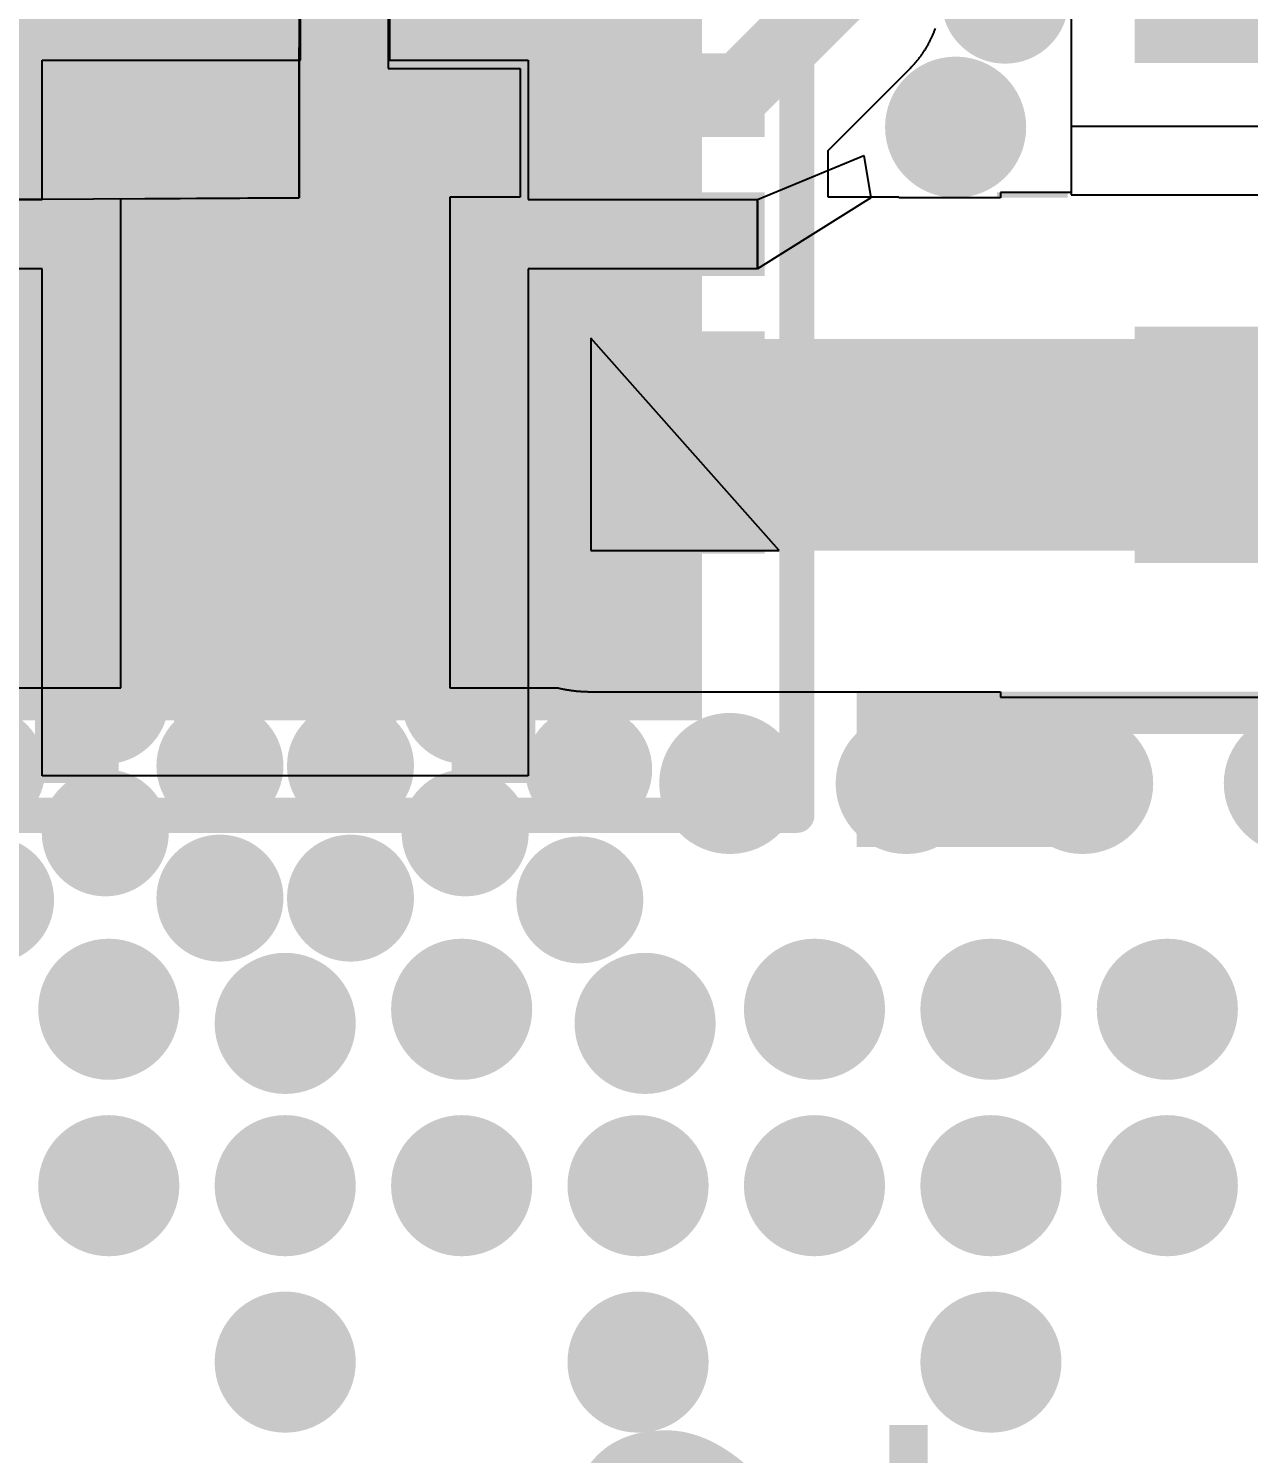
# Model space of a CAD drawing. Header units: millimetres. Extents: x -0.01 to 2.64, y -2.47 to 1.86.
# Drawn here: x 0.8136 to 0.9865, y 0.437 to 0.639 of the extents above; entities that cross this region are included whole.
import ezdxf

# ---------------------------------------------------------------- set-up
doc = ezdxf.new("R2010")
doc.units = ezdxf.units.MM
doc.header["$MEASUREMENT"] = 0
for name, color, linetype in [('BottomLayer', 5, 'Continuous'), ('BottomSolder', 6, 'Continuous'), ('MidLayer1', 16, 'Continuous'), ('MidLayer2', 76, 'Continuous'), ('TopLayer', 1, 'Continuous'), ('TopOverlay', 2, 'Continuous'), ('TopSolder', 216, 'Continuous'), ('ViaHoleLayer', 16, 'Continuous')]:
    doc.layers.add(name, color=color, linetype=linetype)
doc.styles.add('Arial', font='', dxfattribs={"height": 0.2})
doc.styles.get('Arial').set_extended_font_data('Arial')

# ---------------------------------------------------------------- blocks, each defined once
blk = doc.blocks.new('0402_20_26_22_10')
at = {"layer": 'TopLayer'}
for points in [[(-0.031, 0.013), (-0.011, 0.013), (-0.011, -0.013), (-0.031, -0.013)], [(0.011, 0.013), (0.031, 0.013), (0.031, -0.013), (0.011, -0.013)]]:
    blk.add_hatch(color=1, dxfattribs=at).paths.add_polyline_path(points)
at = {"layer": 'TopSolder'}
for points in [[(-0.032, 0.014), (-0.01, 0.014), (-0.01, -0.014), (-0.032, -0.014)], [(0.01, 0.014), (0.032, 0.014), (0.032, -0.014), (0.01, -0.014)]]:
    blk.add_hatch(color=216, dxfattribs=at).paths.add_polyline_path(points)
blk = doc.blocks.new('QFN16_3_3___R__G_18')
at = {"layer": 'BottomSolder'}
blk.add_hatch(color=6, dxfattribs=at).paths.add_polyline_path([(-0.05906, -0.05906), (0.05906, -0.05906), (0.05906, 0.05906), (-0.05906, 0.05906)])
at = {"layer": 'TopLayer'}
for points in [[(-0.02461, 0.06693), (-0.02461, 0.04331), (-0.03445, 0.04331), (-0.03445, 0.06693)], [(-0.00492, 0.06693), (-0.00492, 0.04331), (-0.01476, 0.04331), (-0.01476, 0.06693)], [(0.01476, 0.06693), (0.01476, 0.04331), (0.00492, 0.04331), (0.00492, 0.06693)], [(0.03445, 0.06693), (0.03445, 0.04331), (0.02461, 0.04331), (0.02461, 0.06693)], [(-0.06693, 0.03445), (-0.04331, 0.03445), (-0.04331, 0.02461), (-0.06693, 0.02461)], [(0.04331, 0.03445), (0.06693, 0.03445), (0.06693, 0.02461), (0.04331, 0.02461)], [(-0.03346, -0.03346), (-0.03346, 0.03346), (0.03346, 0.03346), (0.03346, -0.03346)], [(-0.06693, 0.01476), (-0.04331, 0.01476), (-0.04331, 0.00492), (-0.06693, 0.00492)], [(0.04331, 0.01476), (0.06693, 0.01476), (0.06693, 0.00492), (0.04331, 0.00492)], [(-0.06693, -0.00492), (-0.04331, -0.00492), (-0.04331, -0.01476), (-0.06693, -0.01476)], [(0.04331, -0.00492), (0.06693, -0.00492), (0.06693, -0.01476), (0.04331, -0.01476)], [(-0.06693, -0.02461), (-0.04331, -0.02461), (-0.04331, -0.03445), (-0.06693, -0.03445)], [(0.04331, -0.02461), (0.06693, -0.02461), (0.06693, -0.03445), (0.04331, -0.03445)], [(-0.03445, -0.06693), (-0.03445, -0.04331), (-0.02461, -0.04331), (-0.02461, -0.06693)], [(-0.01476, -0.06693), (-0.01476, -0.04331), (-0.00492, -0.04331), (-0.00492, -0.06693)], [(0.00492, -0.06693), (0.00492, -0.04331), (0.01476, -0.04331), (0.01476, -0.06693)], [(0.02461, -0.06693), (0.02461, -0.04331), (0.03445, -0.04331), (0.03445, -0.06693)]]:
    blk.add_hatch(color=1, dxfattribs=at).paths.add_polyline_path(points)
at = {"layer": 'TopSolder'}
for points in [[(-0.02361, 0.06793), (-0.02361, 0.04231), (-0.03545, 0.04231), (-0.03545, 0.06793)], [(-0.00392, 0.06793), (-0.00392, 0.04231), (-0.01576, 0.04231), (-0.01576, 0.06793)], [(0.01576, 0.06793), (0.01576, 0.04231), (0.00392, 0.04231), (0.00392, 0.06793)], [(0.03545, 0.06793), (0.03545, 0.04231), (0.02361, 0.04231), (0.02361, 0.06793)], [(-0.06793, 0.03545), (-0.04231, 0.03545), (-0.04231, 0.02361), (-0.06793, 0.02361)], [(-0.03446, -0.03446), (-0.03446, 0.03446), (0.03446, 0.03446), (0.03446, -0.03446)], [(0.04231, 0.03545), (0.06793, 0.03545), (0.06793, 0.02361), (0.04231, 0.02361)], [(-0.06793, 0.01576), (-0.04231, 0.01576), (-0.04231, 0.00392), (-0.06793, 0.00392)], [(0.04231, 0.01576), (0.06793, 0.01576), (0.06793, 0.00392), (0.04231, 0.00392)], [(-0.06793, -0.00392), (-0.04231, -0.00392), (-0.04231, -0.01576), (-0.06793, -0.01576)], [(0.04231, -0.00392), (0.06793, -0.00392), (0.06793, -0.01576), (0.04231, -0.01576)], [(-0.06793, -0.02361), (-0.04231, -0.02361), (-0.04231, -0.03545), (-0.06793, -0.03545)], [(0.04231, -0.02361), (0.06793, -0.02361), (0.06793, -0.03545), (0.04231, -0.03545)], [(-0.03545, -0.06793), (-0.03545, -0.04231), (-0.02361, -0.04231), (-0.02361, -0.06793)], [(-0.01576, -0.06793), (-0.01576, -0.04231), (-0.00392, -0.04231), (-0.00392, -0.06793)], [(0.00392, -0.06793), (0.00392, -0.04231), (0.01576, -0.04231), (0.01576, -0.06793)], [(0.02361, -0.06793), (0.02361, -0.04231), (0.03545, -0.04231), (0.03545, -0.06793)]]:
    blk.add_hatch(color=216, dxfattribs=at).paths.add_polyline_path(points)
at = {"layer": 'TopOverlay', "const_width": 0.005}
for points in [[(-0.0725, 0.0535), (-0.0535, 0.0725)], [(-0.0535, 0.0725), (-0.02997, 0.0725)], [(-0.02997, 0.0725), (0.0725, 0.0725)], [(0.0725, -0.0725), (0.0725, 0.0725)], [(-0.0725, 0.02097), (-0.0725, 0.0535)], [(-0.0725, -0.0725), (-0.0725, 0.02097)], [(-0.0725, -0.0725), (0.0725, -0.0725)]]:
    blk.add_lwpolyline(points, dxfattribs=at)
at = {"layer": 'TopOverlay', "const_width": 0.0025}
for points in [[(-0.05475, 0.0725, 1), (-0.05225, 0.0725, 1)], [(-0.05475, 0.0725, 1), (-0.05225, 0.0725, 1)], [(-0.03122, 0.0725, 1), (-0.02872, 0.0725, 1)], [(-0.03122, 0.0725, 1), (-0.02872, 0.0725, 1)], [(0.07125, 0.0725, 1), (0.07375, 0.0725, 1)], [(0.07125, 0.0725, 1), (0.07375, 0.0725, 1)], [(-0.07375, 0.0535, 1), (-0.07125, 0.0535, 1)], [(-0.07375, 0.0535, 1), (-0.07125, 0.0535, 1)], [(-0.07375, 0.02097, 1), (-0.07125, 0.02097, 1)], [(-0.07375, 0.02097, 1), (-0.07125, 0.02097, 1)], [(-0.07375, -0.0725, 1), (-0.07125, -0.0725, 1)], [(-0.07375, -0.0725, 1), (-0.07125, -0.0725, 1)], [(0.07125, -0.0725, 1), (0.07375, -0.0725, 1)], [(0.07125, -0.0725, 1), (0.07375, -0.0725, 1)]]:
    blk.add_lwpolyline(points, format="xyb", close=True, dxfattribs=at)
blk = doc.blocks.new('C_________S__A___C____20')
at = {"layer": 'TopLayer'}
for points in [[(-0.05118, 0.05512), (-0.01969, 0.05512), (-0.01969, -0.05512), (-0.05118, -0.05512)], [(0.01968, 0.05512), (0.05118, 0.05512), (0.05118, -0.05512), (0.01968, -0.05512)]]:
    blk.add_hatch(color=1, dxfattribs=at).paths.add_polyline_path(points)
at = {"layer": 'TopSolder'}
for points in [[(-0.05218, 0.05612), (-0.01869, 0.05612), (-0.01869, -0.05612), (-0.05218, -0.05612)], [(0.01868, 0.05612), (0.05218, 0.05612), (0.05218, -0.05612), (0.01868, -0.05612)]]:
    blk.add_hatch(color=216, dxfattribs=at).paths.add_polyline_path(points)

msp = doc.modelspace()

# ---------------------------------------------------------------- hatches: boundary and pattern name
at = {"layer": 'BottomLayer'}
h = msp.add_hatch(color=5, dxfattribs=at)
edge = h.paths.add_edge_path()
edge.add_arc((0.952, 0.643), 0.009, 0, 360)
h = msp.add_hatch(color=5, dxfattribs=at)
edge = h.paths.add_edge_path()
edge.add_arc((0.85, 0.6255), 0.009, 0, 360)
h = msp.add_hatch(color=5, dxfattribs=at)
edge = h.paths.add_edge_path()
edge.add_arc((0.945, 0.625), 0.01, 0, 360)
h = msp.add_hatch(color=5, dxfattribs=at)
edge = h.paths.add_edge_path()
edge.add_arc((0.8245, 0.61875), 0.009, 0, 360)
h = msp.add_hatch(color=5, dxfattribs=at)
edge = h.paths.add_edge_path()
edge.add_arc((0.8755, 0.61875), 0.009, 0, 360)
h = msp.add_hatch(color=5, dxfattribs=at)
edge = h.paths.add_edge_path()
edge.add_arc((0.84075, 0.60925), 0.009, 0, 360)
h = msp.add_hatch(color=5, dxfattribs=at)
edge = h.paths.add_edge_path()
edge.add_arc((0.85925, 0.60925), 0.009, 0, 360)
h = msp.add_hatch(color=5, dxfattribs=at)
edge = h.paths.add_edge_path()
edge.add_arc((0.8245, 0.6), 0.009, 0, 360)
h = msp.add_hatch(color=5, dxfattribs=at)
edge = h.paths.add_edge_path()
edge.add_arc((0.8755, 0.6), 0.009, 0, 360)
h = msp.add_hatch(color=5, dxfattribs=at)
edge = h.paths.add_edge_path()
edge.add_arc((0.84075, 0.59075), 0.009, 0, 360)
h = msp.add_hatch(color=5, dxfattribs=at)
edge = h.paths.add_edge_path()
edge.add_arc((0.85925, 0.59075), 0.009, 0, 360)
h = msp.add_hatch(color=5, dxfattribs=at)
edge = h.paths.add_edge_path()
edge.add_arc((0.8245, 0.58125), 0.009, 0, 360)
h = msp.add_hatch(color=5, dxfattribs=at)
edge = h.paths.add_edge_path()
edge.add_arc((0.8755, 0.58125), 0.009, 0, 360)
h = msp.add_hatch(color=5, dxfattribs=at)
edge = h.paths.add_edge_path()
edge.add_arc((0.84075, 0.572), 0.009, 0, 360)
h = msp.add_hatch(color=5, dxfattribs=at)
edge = h.paths.add_edge_path()
edge.add_arc((0.85925, 0.572), 0.009, 0, 360)
h = msp.add_hatch(color=5, dxfattribs=at)
edge = h.paths.add_edge_path()
edge.add_arc((0.8245, 0.5625), 0.009, 0, 360)
h = msp.add_hatch(color=5, dxfattribs=at)
edge = h.paths.add_edge_path()
edge.add_arc((0.8755, 0.5625), 0.009, 0, 360)
h = msp.add_hatch(color=5, dxfattribs=at)
edge = h.paths.add_edge_path()
edge.add_arc((0.84075, 0.55325), 0.009, 0, 360)
h = msp.add_hatch(color=5, dxfattribs=at)
edge = h.paths.add_edge_path()
edge.add_arc((0.85925, 0.55325), 0.009, 0, 360)
h = msp.add_hatch(color=5, dxfattribs=at)
edge = h.paths.add_edge_path()
edge.add_arc((0.8245, 0.54375), 0.009, 0, 360)
h = msp.add_hatch(color=5, dxfattribs=at)
edge = h.paths.add_edge_path()
edge.add_arc((0.8755, 0.54375), 0.009, 0, 360)
h = msp.add_hatch(color=5, dxfattribs=at)
edge = h.paths.add_edge_path()
edge.add_arc((0.84075, 0.5345), 0.009, 0, 360)
h = msp.add_hatch(color=5, dxfattribs=at)
edge = h.paths.add_edge_path()
edge.add_arc((0.85925, 0.5345), 0.009, 0, 360)
h = msp.add_hatch(color=5, dxfattribs=at)
edge = h.paths.add_edge_path()
edge.add_arc((0.807, 0.534), 0.009, 0, 360)
h = msp.add_hatch(color=5, dxfattribs=at)
edge = h.paths.add_edge_path()
edge.add_arc((0.893, 0.534), 0.009, 0, 360)
h = msp.add_hatch(color=5, dxfattribs=at)
edge = h.paths.add_edge_path()
edge.add_arc((0.913, 0.532), 0.01, 0, 360)
h = msp.add_hatch(color=5, dxfattribs=at)
edge = h.paths.add_edge_path()
edge.add_arc((0.938, 0.532), 0.01, 0, 360)
h = msp.add_hatch(color=5, dxfattribs=at)
edge = h.paths.add_edge_path()
edge.add_arc((0.963, 0.532), 0.01, 0, 360)
h = msp.add_hatch(color=5, dxfattribs=at)
edge = h.paths.add_edge_path()
edge.add_arc((0.993, 0.532), 0.01, 0, 360)
h = msp.add_hatch(color=5, dxfattribs=at)
edge = h.paths.add_edge_path()
edge.add_arc((0.8245, 0.525), 0.009, 0, 360)
h = msp.add_hatch(color=5, dxfattribs=at)
edge = h.paths.add_edge_path()
edge.add_arc((0.8755, 0.525), 0.009, 0, 360)
h = msp.add_hatch(color=5, dxfattribs=at)
edge = h.paths.add_edge_path()
edge.add_arc((0.80825, 0.5155), 0.009, 0, 360)
h = msp.add_hatch(color=5, dxfattribs=at)
edge = h.paths.add_edge_path()
edge.add_arc((0.84075, 0.51575), 0.009, 0, 360)
h = msp.add_hatch(color=5, dxfattribs=at)
edge = h.paths.add_edge_path()
edge.add_arc((0.85925, 0.51575), 0.009, 0, 360)
h = msp.add_hatch(color=5, dxfattribs=at)
edge = h.paths.add_edge_path()
edge.add_arc((0.89175, 0.5155), 0.009, 0, 360)
h = msp.add_hatch(color=5, dxfattribs=at)
edge = h.paths.add_edge_path()
edge.add_arc((0.825, 0.5), 0.01, 0, 360)
h = msp.add_hatch(color=5, dxfattribs=at)
edge = h.paths.add_edge_path()
edge.add_arc((0.875, 0.5), 0.01, 0, 360)
h = msp.add_hatch(color=5, dxfattribs=at)
edge = h.paths.add_edge_path()
edge.add_arc((0.925, 0.5), 0.01, 0, 360)
h = msp.add_hatch(color=5, dxfattribs=at)
edge = h.paths.add_edge_path()
edge.add_arc((0.95, 0.5), 0.01, 0, 360)
h = msp.add_hatch(color=5, dxfattribs=at)
edge = h.paths.add_edge_path()
edge.add_arc((0.975, 0.5), 0.01, 0, 360)
h = msp.add_hatch(color=5, dxfattribs=at)
edge = h.paths.add_edge_path()
edge.add_arc((0.85, 0.498), 0.01, 0, 360)
h = msp.add_hatch(color=5, dxfattribs=at)
edge = h.paths.add_edge_path()
edge.add_arc((0.901, 0.498), 0.01, 0, 360)
h = msp.add_hatch(color=5, dxfattribs=at)
edge = h.paths.add_edge_path()
edge.add_arc((0.825, 0.475), 0.01, 0, 360)
h = msp.add_hatch(color=5, dxfattribs=at)
edge = h.paths.add_edge_path()
edge.add_arc((0.85, 0.475), 0.01, 0, 360)
h = msp.add_hatch(color=5, dxfattribs=at)
edge = h.paths.add_edge_path()
edge.add_arc((0.875, 0.475), 0.01, 0, 360)
h = msp.add_hatch(color=5, dxfattribs=at)
edge = h.paths.add_edge_path()
edge.add_arc((0.9, 0.475), 0.01, 0, 360)
h = msp.add_hatch(color=5, dxfattribs=at)
edge = h.paths.add_edge_path()
edge.add_arc((0.925, 0.475), 0.01, 0, 360)
h = msp.add_hatch(color=5, dxfattribs=at)
edge = h.paths.add_edge_path()
edge.add_arc((0.95, 0.475), 0.01, 0, 360)
h = msp.add_hatch(color=5, dxfattribs=at)
edge = h.paths.add_edge_path()
edge.add_arc((0.975, 0.475), 0.01, 0, 360)
h = msp.add_hatch(color=5, dxfattribs=at)
edge = h.paths.add_edge_path()
edge.add_arc((0.85, 0.45), 0.01, 0, 360)
h = msp.add_hatch(color=5, dxfattribs=at)
edge = h.paths.add_edge_path()
edge.add_arc((0.9, 0.45), 0.01, 0, 360)
h = msp.add_hatch(color=5, dxfattribs=at)
edge = h.paths.add_edge_path()
edge.add_arc((0.95, 0.45), 0.01, 0, 360)
at = {"layer": 'MidLayer1'}
h = msp.add_hatch(color=16, dxfattribs=at)
edge = h.paths.add_edge_path()
edge.add_arc((0.952, 0.643), 0.009, 0, 360)
h = msp.add_hatch(color=16, dxfattribs=at)
edge = h.paths.add_edge_path()
edge.add_arc((0.85, 0.6255), 0.009, 0, 360)
h = msp.add_hatch(color=16, dxfattribs=at)
edge = h.paths.add_edge_path()
edge.add_arc((0.945, 0.625), 0.01, 0, 360)
h = msp.add_hatch(color=16, dxfattribs=at)
edge = h.paths.add_edge_path()
edge.add_arc((0.8245, 0.61875), 0.009, 0, 360)
h = msp.add_hatch(color=16, dxfattribs=at)
edge = h.paths.add_edge_path()
edge.add_arc((0.8755, 0.61875), 0.009, 0, 360)
h = msp.add_hatch(color=16, dxfattribs=at)
edge = h.paths.add_edge_path()
edge.add_arc((0.84075, 0.60925), 0.009, 0, 360)
h = msp.add_hatch(color=16, dxfattribs=at)
edge = h.paths.add_edge_path()
edge.add_arc((0.85925, 0.60925), 0.009, 0, 360)
h = msp.add_hatch(color=16, dxfattribs=at)
edge = h.paths.add_edge_path()
edge.add_arc((0.8245, 0.6), 0.009, 0, 360)
h = msp.add_hatch(color=16, dxfattribs=at)
edge = h.paths.add_edge_path()
edge.add_arc((0.8755, 0.6), 0.009, 0, 360)
h = msp.add_hatch(color=16, dxfattribs=at)
edge = h.paths.add_edge_path()
edge.add_arc((0.84075, 0.59075), 0.009, 0, 360)
h = msp.add_hatch(color=16, dxfattribs=at)
edge = h.paths.add_edge_path()
edge.add_arc((0.85925, 0.59075), 0.009, 0, 360)
h = msp.add_hatch(color=16, dxfattribs=at)
edge = h.paths.add_edge_path()
edge.add_arc((0.8245, 0.58125), 0.009, 0, 360)
h = msp.add_hatch(color=16, dxfattribs=at)
edge = h.paths.add_edge_path()
edge.add_arc((0.8755, 0.58125), 0.009, 0, 360)
h = msp.add_hatch(color=16, dxfattribs=at)
edge = h.paths.add_edge_path()
edge.add_arc((0.84075, 0.572), 0.009, 0, 360)
h = msp.add_hatch(color=16, dxfattribs=at)
edge = h.paths.add_edge_path()
edge.add_arc((0.85925, 0.572), 0.009, 0, 360)
h = msp.add_hatch(color=16, dxfattribs=at)
edge = h.paths.add_edge_path()
edge.add_arc((0.8245, 0.5625), 0.009, 0, 360)
h = msp.add_hatch(color=16, dxfattribs=at)
edge = h.paths.add_edge_path()
edge.add_arc((0.8755, 0.5625), 0.009, 0, 360)
h = msp.add_hatch(color=16, dxfattribs=at)
edge = h.paths.add_edge_path()
edge.add_arc((0.84075, 0.55325), 0.009, 0, 360)
h = msp.add_hatch(color=16, dxfattribs=at)
edge = h.paths.add_edge_path()
edge.add_arc((0.85925, 0.55325), 0.009, 0, 360)
h = msp.add_hatch(color=16, dxfattribs=at)
edge = h.paths.add_edge_path()
edge.add_arc((0.8245, 0.54375), 0.009, 0, 360)
h = msp.add_hatch(color=16, dxfattribs=at)
edge = h.paths.add_edge_path()
edge.add_arc((0.8755, 0.54375), 0.009, 0, 360)
h = msp.add_hatch(color=16, dxfattribs=at)
edge = h.paths.add_edge_path()
edge.add_arc((0.84075, 0.5345), 0.009, 0, 360)
h = msp.add_hatch(color=16, dxfattribs=at)
edge = h.paths.add_edge_path()
edge.add_arc((0.85925, 0.5345), 0.009, 0, 360)
h = msp.add_hatch(color=16, dxfattribs=at)
edge = h.paths.add_edge_path()
edge.add_arc((0.807, 0.534), 0.009, 0, 360)
h = msp.add_hatch(color=16, dxfattribs=at)
edge = h.paths.add_edge_path()
edge.add_arc((0.893, 0.534), 0.009, 0, 360)
h = msp.add_hatch(color=16, dxfattribs=at)
edge = h.paths.add_edge_path()
edge.add_arc((0.913, 0.532), 0.01, 0, 360)
h = msp.add_hatch(color=16, dxfattribs=at)
edge = h.paths.add_edge_path()
edge.add_arc((0.938, 0.532), 0.01, 0, 360)
h = msp.add_hatch(color=16, dxfattribs=at)
edge = h.paths.add_edge_path()
edge.add_arc((0.963, 0.532), 0.01, 0, 360)
h = msp.add_hatch(color=16, dxfattribs=at)
edge = h.paths.add_edge_path()
edge.add_arc((0.993, 0.532), 0.01, 0, 360)
h = msp.add_hatch(color=16, dxfattribs=at)
edge = h.paths.add_edge_path()
edge.add_arc((0.8245, 0.525), 0.009, 0, 360)
h = msp.add_hatch(color=16, dxfattribs=at)
edge = h.paths.add_edge_path()
edge.add_arc((0.8755, 0.525), 0.009, 0, 360)
h = msp.add_hatch(color=16, dxfattribs=at)
edge = h.paths.add_edge_path()
edge.add_arc((0.80825, 0.5155), 0.009, 0, 360)
h = msp.add_hatch(color=16, dxfattribs=at)
edge = h.paths.add_edge_path()
edge.add_arc((0.84075, 0.51575), 0.009, 0, 360)
h = msp.add_hatch(color=16, dxfattribs=at)
edge = h.paths.add_edge_path()
edge.add_arc((0.85925, 0.51575), 0.009, 0, 360)
h = msp.add_hatch(color=16, dxfattribs=at)
edge = h.paths.add_edge_path()
edge.add_arc((0.89175, 0.5155), 0.009, 0, 360)
h = msp.add_hatch(color=16, dxfattribs=at)
edge = h.paths.add_edge_path()
edge.add_arc((0.825, 0.5), 0.01, 0, 360)
h = msp.add_hatch(color=16, dxfattribs=at)
edge = h.paths.add_edge_path()
edge.add_arc((0.875, 0.5), 0.01, 0, 360)
h = msp.add_hatch(color=16, dxfattribs=at)
edge = h.paths.add_edge_path()
edge.add_arc((0.925, 0.5), 0.01, 0, 360)
h = msp.add_hatch(color=16, dxfattribs=at)
edge = h.paths.add_edge_path()
edge.add_arc((0.95, 0.5), 0.01, 0, 360)
h = msp.add_hatch(color=16, dxfattribs=at)
edge = h.paths.add_edge_path()
edge.add_arc((0.975, 0.5), 0.01, 0, 360)
h = msp.add_hatch(color=16, dxfattribs=at)
edge = h.paths.add_edge_path()
edge.add_arc((0.85, 0.498), 0.01, 0, 360)
h = msp.add_hatch(color=16, dxfattribs=at)
edge = h.paths.add_edge_path()
edge.add_arc((0.901, 0.498), 0.01, 0, 360)
h = msp.add_hatch(color=16, dxfattribs=at)
edge = h.paths.add_edge_path()
edge.add_arc((0.825, 0.475), 0.01, 0, 360)
h = msp.add_hatch(color=16, dxfattribs=at)
edge = h.paths.add_edge_path()
edge.add_arc((0.85, 0.475), 0.01, 0, 360)
h = msp.add_hatch(color=16, dxfattribs=at)
edge = h.paths.add_edge_path()
edge.add_arc((0.875, 0.475), 0.01, 0, 360)
h = msp.add_hatch(color=16, dxfattribs=at)
edge = h.paths.add_edge_path()
edge.add_arc((0.9, 0.475), 0.01, 0, 360)
h = msp.add_hatch(color=16, dxfattribs=at)
edge = h.paths.add_edge_path()
edge.add_arc((0.925, 0.475), 0.01, 0, 360)
h = msp.add_hatch(color=16, dxfattribs=at)
edge = h.paths.add_edge_path()
edge.add_arc((0.95, 0.475), 0.01, 0, 360)
h = msp.add_hatch(color=16, dxfattribs=at)
edge = h.paths.add_edge_path()
edge.add_arc((0.975, 0.475), 0.01, 0, 360)
h = msp.add_hatch(color=16, dxfattribs=at)
edge = h.paths.add_edge_path()
edge.add_arc((0.85, 0.45), 0.01, 0, 360)
h = msp.add_hatch(color=16, dxfattribs=at)
edge = h.paths.add_edge_path()
edge.add_arc((0.9, 0.45), 0.01, 0, 360)
h = msp.add_hatch(color=16, dxfattribs=at)
edge = h.paths.add_edge_path()
edge.add_arc((0.95, 0.45), 0.01, 0, 360)
at = {"layer": 'MidLayer2'}
h = msp.add_hatch(color=76, dxfattribs=at)
edge = h.paths.add_edge_path()
edge.add_arc((0.952, 0.643), 0.009, 0, 360)
h = msp.add_hatch(color=76, dxfattribs=at)
edge = h.paths.add_edge_path()
edge.add_arc((0.85, 0.6255), 0.009, 0, 360)
h = msp.add_hatch(color=76, dxfattribs=at)
edge = h.paths.add_edge_path()
edge.add_arc((0.945, 0.625), 0.01, 0, 360)
h = msp.add_hatch(color=76, dxfattribs=at)
edge = h.paths.add_edge_path()
edge.add_arc((0.8245, 0.61875), 0.009, 0, 360)
h = msp.add_hatch(color=76, dxfattribs=at)
edge = h.paths.add_edge_path()
edge.add_arc((0.8755, 0.61875), 0.009, 0, 360)
h = msp.add_hatch(color=76, dxfattribs=at)
edge = h.paths.add_edge_path()
edge.add_arc((0.84075, 0.60925), 0.009, 0, 360)
h = msp.add_hatch(color=76, dxfattribs=at)
edge = h.paths.add_edge_path()
edge.add_arc((0.85925, 0.60925), 0.009, 0, 360)
h = msp.add_hatch(color=76, dxfattribs=at)
edge = h.paths.add_edge_path()
edge.add_arc((0.8245, 0.6), 0.009, 0, 360)
h = msp.add_hatch(color=76, dxfattribs=at)
edge = h.paths.add_edge_path()
edge.add_arc((0.8755, 0.6), 0.009, 0, 360)
h = msp.add_hatch(color=76, dxfattribs=at)
edge = h.paths.add_edge_path()
edge.add_arc((0.84075, 0.59075), 0.009, 0, 360)
h = msp.add_hatch(color=76, dxfattribs=at)
edge = h.paths.add_edge_path()
edge.add_arc((0.85925, 0.59075), 0.009, 0, 360)
h = msp.add_hatch(color=76, dxfattribs=at)
edge = h.paths.add_edge_path()
edge.add_arc((0.8245, 0.58125), 0.009, 0, 360)
h = msp.add_hatch(color=76, dxfattribs=at)
edge = h.paths.add_edge_path()
edge.add_arc((0.8755, 0.58125), 0.009, 0, 360)
h = msp.add_hatch(color=76, dxfattribs=at)
edge = h.paths.add_edge_path()
edge.add_arc((0.84075, 0.572), 0.009, 0, 360)
h = msp.add_hatch(color=76, dxfattribs=at)
edge = h.paths.add_edge_path()
edge.add_arc((0.85925, 0.572), 0.009, 0, 360)
h = msp.add_hatch(color=76, dxfattribs=at)
edge = h.paths.add_edge_path()
edge.add_arc((0.8245, 0.5625), 0.009, 0, 360)
h = msp.add_hatch(color=76, dxfattribs=at)
edge = h.paths.add_edge_path()
edge.add_arc((0.8755, 0.5625), 0.009, 0, 360)
h = msp.add_hatch(color=76, dxfattribs=at)
edge = h.paths.add_edge_path()
edge.add_arc((0.84075, 0.55325), 0.009, 0, 360)
h = msp.add_hatch(color=76, dxfattribs=at)
edge = h.paths.add_edge_path()
edge.add_arc((0.85925, 0.55325), 0.009, 0, 360)
h = msp.add_hatch(color=76, dxfattribs=at)
edge = h.paths.add_edge_path()
edge.add_arc((0.8245, 0.54375), 0.009, 0, 360)
h = msp.add_hatch(color=76, dxfattribs=at)
edge = h.paths.add_edge_path()
edge.add_arc((0.8755, 0.54375), 0.009, 0, 360)
h = msp.add_hatch(color=76, dxfattribs=at)
edge = h.paths.add_edge_path()
edge.add_arc((0.84075, 0.5345), 0.009, 0, 360)
h = msp.add_hatch(color=76, dxfattribs=at)
edge = h.paths.add_edge_path()
edge.add_arc((0.85925, 0.5345), 0.009, 0, 360)
h = msp.add_hatch(color=76, dxfattribs=at)
edge = h.paths.add_edge_path()
edge.add_arc((0.807, 0.534), 0.009, 0, 360)
h = msp.add_hatch(color=76, dxfattribs=at)
edge = h.paths.add_edge_path()
edge.add_arc((0.893, 0.534), 0.009, 0, 360)
h = msp.add_hatch(color=76, dxfattribs=at)
edge = h.paths.add_edge_path()
edge.add_arc((0.913, 0.532), 0.01, 0, 360)
h = msp.add_hatch(color=76, dxfattribs=at)
edge = h.paths.add_edge_path()
edge.add_arc((0.938, 0.532), 0.01, 0, 360)
h = msp.add_hatch(color=76, dxfattribs=at)
edge = h.paths.add_edge_path()
edge.add_arc((0.963, 0.532), 0.01, 0, 360)
h = msp.add_hatch(color=76, dxfattribs=at)
edge = h.paths.add_edge_path()
edge.add_arc((0.993, 0.532), 0.01, 0, 360)
h = msp.add_hatch(color=76, dxfattribs=at)
edge = h.paths.add_edge_path()
edge.add_arc((0.8245, 0.525), 0.009, 0, 360)
h = msp.add_hatch(color=76, dxfattribs=at)
edge = h.paths.add_edge_path()
edge.add_arc((0.8755, 0.525), 0.009, 0, 360)
h = msp.add_hatch(color=76, dxfattribs=at)
edge = h.paths.add_edge_path()
edge.add_arc((0.80825, 0.5155), 0.009, 0, 360)
h = msp.add_hatch(color=76, dxfattribs=at)
edge = h.paths.add_edge_path()
edge.add_arc((0.84075, 0.51575), 0.009, 0, 360)
h = msp.add_hatch(color=76, dxfattribs=at)
edge = h.paths.add_edge_path()
edge.add_arc((0.85925, 0.51575), 0.009, 0, 360)
h = msp.add_hatch(color=76, dxfattribs=at)
edge = h.paths.add_edge_path()
edge.add_arc((0.89175, 0.5155), 0.009, 0, 360)
h = msp.add_hatch(color=76, dxfattribs=at)
edge = h.paths.add_edge_path()
edge.add_arc((0.825, 0.5), 0.01, 0, 360)
h = msp.add_hatch(color=76, dxfattribs=at)
edge = h.paths.add_edge_path()
edge.add_arc((0.875, 0.5), 0.01, 0, 360)
h = msp.add_hatch(color=76, dxfattribs=at)
edge = h.paths.add_edge_path()
edge.add_arc((0.925, 0.5), 0.01, 0, 360)
h = msp.add_hatch(color=76, dxfattribs=at)
edge = h.paths.add_edge_path()
edge.add_arc((0.95, 0.5), 0.01, 0, 360)
h = msp.add_hatch(color=76, dxfattribs=at)
edge = h.paths.add_edge_path()
edge.add_arc((0.975, 0.5), 0.01, 0, 360)
h = msp.add_hatch(color=76, dxfattribs=at)
edge = h.paths.add_edge_path()
edge.add_arc((0.85, 0.498), 0.01, 0, 360)
h = msp.add_hatch(color=76, dxfattribs=at)
edge = h.paths.add_edge_path()
edge.add_arc((0.901, 0.498), 0.01, 0, 360)
h = msp.add_hatch(color=76, dxfattribs=at)
edge = h.paths.add_edge_path()
edge.add_arc((0.825, 0.475), 0.01, 0, 360)
h = msp.add_hatch(color=76, dxfattribs=at)
edge = h.paths.add_edge_path()
edge.add_arc((0.85, 0.475), 0.01, 0, 360)
h = msp.add_hatch(color=76, dxfattribs=at)
edge = h.paths.add_edge_path()
edge.add_arc((0.875, 0.475), 0.01, 0, 360)
h = msp.add_hatch(color=76, dxfattribs=at)
edge = h.paths.add_edge_path()
edge.add_arc((0.9, 0.475), 0.01, 0, 360)
h = msp.add_hatch(color=76, dxfattribs=at)
edge = h.paths.add_edge_path()
edge.add_arc((0.925, 0.475), 0.01, 0, 360)
h = msp.add_hatch(color=76, dxfattribs=at)
edge = h.paths.add_edge_path()
edge.add_arc((0.95, 0.475), 0.01, 0, 360)
h = msp.add_hatch(color=76, dxfattribs=at)
edge = h.paths.add_edge_path()
edge.add_arc((0.975, 0.475), 0.01, 0, 360)
h = msp.add_hatch(color=76, dxfattribs=at)
edge = h.paths.add_edge_path()
edge.add_arc((0.85, 0.45), 0.01, 0, 360)
h = msp.add_hatch(color=76, dxfattribs=at)
edge = h.paths.add_edge_path()
edge.add_arc((0.9, 0.45), 0.01, 0, 360)
h = msp.add_hatch(color=76, dxfattribs=at)
edge = h.paths.add_edge_path()
edge.add_arc((0.95, 0.45), 0.01, 0, 360)
at = {"layer": 'TopLayer'}
h = msp.add_hatch(color=1, dxfattribs=at)
edge = h.paths.add_edge_path()
edge.add_arc((0.952, 0.643), 0.009, 0, 360)
h = msp.add_hatch(color=1, dxfattribs=at)
edge = h.paths.add_edge_path()
edge.add_arc((0.85, 0.6255), 0.009, 0, 360)
h = msp.add_hatch(color=1, dxfattribs=at)
edge = h.paths.add_edge_path()
edge.add_arc((0.945, 0.625), 0.01, 0, 360)
h = msp.add_hatch(color=1, dxfattribs=at)
edge = h.paths.add_edge_path()
edge.add_arc((0.8245, 0.61875), 0.009, 0, 360)
h = msp.add_hatch(color=1, dxfattribs=at)
edge = h.paths.add_edge_path()
edge.add_arc((0.8755, 0.61875), 0.009, 0, 360)
h = msp.add_hatch(color=1, dxfattribs=at)
edge = h.paths.add_edge_path()
edge.add_arc((0.84075, 0.60925), 0.009, 0, 360)
h = msp.add_hatch(color=1, dxfattribs=at)
edge = h.paths.add_edge_path()
edge.add_arc((0.85925, 0.60925), 0.009, 0, 360)
for points in [[(0.95088, 0.615), (0.96088, 0.615), (0.96088, 0.61575), (0.95088, 0.61575)], [(0.945, 0.539), (1.104, 0.539), (1.104, 0.545), (0.945, 0.545)]]:
    msp.add_hatch(color=1, dxfattribs=at).paths.add_polyline_path(points)
h = msp.add_hatch(color=1, dxfattribs=at)
edge = h.paths.add_edge_path()
edge.add_arc((0.8245, 0.6), 0.009, 0, 360)
h = msp.add_hatch(color=1, dxfattribs=at)
edge = h.paths.add_edge_path()
edge.add_arc((0.8755, 0.6), 0.009, 0, 360)
h = msp.add_hatch(color=1, dxfattribs=at)
edge = h.paths.add_edge_path()
edge.add_arc((0.84075, 0.59075), 0.009, 0, 360)
h = msp.add_hatch(color=1, dxfattribs=at)
edge = h.paths.add_edge_path()
edge.add_arc((0.85925, 0.59075), 0.009, 0, 360)
h = msp.add_hatch(color=1, dxfattribs=at)
edge = h.paths.add_edge_path()
edge.add_arc((0.8245, 0.58125), 0.009, 0, 360)
h = msp.add_hatch(color=1, dxfattribs=at)
edge = h.paths.add_edge_path()
edge.add_arc((0.8755, 0.58125), 0.009, 0, 360)
h = msp.add_hatch(color=1, dxfattribs=at)
edge = h.paths.add_edge_path()
edge.add_arc((0.84075, 0.572), 0.009, 0, 360)
h = msp.add_hatch(color=1, dxfattribs=at)
edge = h.paths.add_edge_path()
edge.add_arc((0.85925, 0.572), 0.009, 0, 360)
h = msp.add_hatch(color=1, dxfattribs=at)
edge = h.paths.add_edge_path()
edge.add_arc((0.8245, 0.5625), 0.009, 0, 360)
h = msp.add_hatch(color=1, dxfattribs=at)
edge = h.paths.add_edge_path()
edge.add_arc((0.8755, 0.5625), 0.009, 0, 360)
h = msp.add_hatch(color=1, dxfattribs=at)
edge = h.paths.add_edge_path()
edge.add_arc((0.84075, 0.55325), 0.009, 0, 360)
h = msp.add_hatch(color=1, dxfattribs=at)
edge = h.paths.add_edge_path()
edge.add_arc((0.85925, 0.55325), 0.009, 0, 360)
h = msp.add_hatch(color=1, dxfattribs=at)
edge = h.paths.add_edge_path()
edge.add_arc((0.8245, 0.54375), 0.009, 0, 360)
h = msp.add_hatch(color=1, dxfattribs=at)
edge = h.paths.add_edge_path()
edge.add_arc((0.8755, 0.54375), 0.009, 0, 360)
h = msp.add_hatch(color=1, dxfattribs=at)
edge = h.paths.add_edge_path()
edge.add_arc((0.84075, 0.5345), 0.009, 0, 360)
h = msp.add_hatch(color=1, dxfattribs=at)
edge = h.paths.add_edge_path()
edge.add_arc((0.85925, 0.5345), 0.009, 0, 360)
h = msp.add_hatch(color=1, dxfattribs=at)
edge = h.paths.add_edge_path()
edge.add_arc((0.807, 0.534), 0.009, 0, 360)
h = msp.add_hatch(color=1, dxfattribs=at)
edge = h.paths.add_edge_path()
edge.add_arc((0.893, 0.534), 0.009, 0, 360)
h = msp.add_hatch(color=1, dxfattribs=at)
edge = h.paths.add_edge_path()
edge.add_arc((0.913, 0.532), 0.01, 0, 360)
h = msp.add_hatch(color=1, dxfattribs=at)
edge = h.paths.add_edge_path()
edge.add_arc((0.938, 0.532), 0.01, 0, 360)
h = msp.add_hatch(color=1, dxfattribs=at)
edge = h.paths.add_edge_path()
edge.add_arc((0.963, 0.532), 0.01, 0, 360)
h = msp.add_hatch(color=1, dxfattribs=at)
edge = h.paths.add_edge_path()
edge.add_arc((0.993, 0.532), 0.01, 0, 360)
h = msp.add_hatch(color=1, dxfattribs=at)
edge = h.paths.add_edge_path()
edge.add_arc((0.8245, 0.525), 0.009, 0, 360)
h = msp.add_hatch(color=1, dxfattribs=at)
edge = h.paths.add_edge_path()
edge.add_arc((0.8755, 0.525), 0.009, 0, 360)
h = msp.add_hatch(color=1, dxfattribs=at)
edge = h.paths.add_edge_path()
edge.add_arc((0.80825, 0.5155), 0.009, 0, 360)
h = msp.add_hatch(color=1, dxfattribs=at)
edge = h.paths.add_edge_path()
edge.add_arc((0.84075, 0.51575), 0.009, 0, 360)
h = msp.add_hatch(color=1, dxfattribs=at)
edge = h.paths.add_edge_path()
edge.add_arc((0.85925, 0.51575), 0.009, 0, 360)
h = msp.add_hatch(color=1, dxfattribs=at)
edge = h.paths.add_edge_path()
edge.add_arc((0.89175, 0.5155), 0.009, 0, 360)
h = msp.add_hatch(color=1, dxfattribs=at)
edge = h.paths.add_edge_path()
edge.add_arc((0.825, 0.5), 0.01, 0, 360)
h = msp.add_hatch(color=1, dxfattribs=at)
edge = h.paths.add_edge_path()
edge.add_arc((0.875, 0.5), 0.01, 0, 360)
h = msp.add_hatch(color=1, dxfattribs=at)
edge = h.paths.add_edge_path()
edge.add_arc((0.925, 0.5), 0.01, 0, 360)
h = msp.add_hatch(color=1, dxfattribs=at)
edge = h.paths.add_edge_path()
edge.add_arc((0.95, 0.5), 0.01, 0, 360)
h = msp.add_hatch(color=1, dxfattribs=at)
edge = h.paths.add_edge_path()
edge.add_arc((0.975, 0.5), 0.01, 0, 360)
h = msp.add_hatch(color=1, dxfattribs=at)
edge = h.paths.add_edge_path()
edge.add_arc((0.85, 0.498), 0.01, 0, 360)
h = msp.add_hatch(color=1, dxfattribs=at)
edge = h.paths.add_edge_path()
edge.add_arc((0.901, 0.498), 0.01, 0, 360)
h = msp.add_hatch(color=1, dxfattribs=at)
edge = h.paths.add_edge_path()
edge.add_arc((0.825, 0.475), 0.01, 0, 360)
h = msp.add_hatch(color=1, dxfattribs=at)
edge = h.paths.add_edge_path()
edge.add_arc((0.85, 0.475), 0.01, 0, 360)
h = msp.add_hatch(color=1, dxfattribs=at)
edge = h.paths.add_edge_path()
edge.add_arc((0.875, 0.475), 0.01, 0, 360)
h = msp.add_hatch(color=1, dxfattribs=at)
edge = h.paths.add_edge_path()
edge.add_arc((0.9, 0.475), 0.01, 0, 360)
h = msp.add_hatch(color=1, dxfattribs=at)
edge = h.paths.add_edge_path()
edge.add_arc((0.925, 0.475), 0.01, 0, 360)
h = msp.add_hatch(color=1, dxfattribs=at)
edge = h.paths.add_edge_path()
edge.add_arc((0.95, 0.475), 0.01, 0, 360)
h = msp.add_hatch(color=1, dxfattribs=at)
edge = h.paths.add_edge_path()
edge.add_arc((0.975, 0.475), 0.01, 0, 360)
h = msp.add_hatch(color=1, dxfattribs=at)
edge = h.paths.add_edge_path()
edge.add_arc((0.85, 0.45), 0.01, 0, 360)
h = msp.add_hatch(color=1, dxfattribs=at)
edge = h.paths.add_edge_path()
edge.add_arc((0.9, 0.45), 0.01, 0, 360)
h = msp.add_hatch(color=1, dxfattribs=at)
edge = h.paths.add_edge_path()
edge.add_arc((0.95, 0.45), 0.01, 0, 360)
at = {"layer": 'ViaHoleLayer'}
h = msp.add_hatch(color=16, dxfattribs=at)
edge = h.paths.add_edge_path()
edge.add_arc((0.85, 0.6255), 0.004, 0, 360)
h = msp.add_hatch(color=16, dxfattribs=at)
edge = h.paths.add_edge_path()
edge.add_arc((0.945, 0.625), 0.005, 0, 360)
h = msp.add_hatch(color=16, dxfattribs=at)
edge = h.paths.add_edge_path()
edge.add_arc((0.8245, 0.61875), 0.004, 0, 360)
h = msp.add_hatch(color=16, dxfattribs=at)
edge = h.paths.add_edge_path()
edge.add_arc((0.8755, 0.61875), 0.004, 0, 360)
h = msp.add_hatch(color=16, dxfattribs=at)
edge = h.paths.add_edge_path()
edge.add_arc((0.84075, 0.60925), 0.004, 0, 360)
h = msp.add_hatch(color=16, dxfattribs=at)
edge = h.paths.add_edge_path()
edge.add_arc((0.85925, 0.60925), 0.004, 0, 360)
h = msp.add_hatch(color=16, dxfattribs=at)
edge = h.paths.add_edge_path()
edge.add_arc((0.8245, 0.6), 0.004, 0, 360)
h = msp.add_hatch(color=16, dxfattribs=at)
edge = h.paths.add_edge_path()
edge.add_arc((0.8755, 0.6), 0.004, 0, 360)
h = msp.add_hatch(color=16, dxfattribs=at)
edge = h.paths.add_edge_path()
edge.add_arc((0.84075, 0.59075), 0.004, 0, 360)
h = msp.add_hatch(color=16, dxfattribs=at)
edge = h.paths.add_edge_path()
edge.add_arc((0.85925, 0.59075), 0.004, 0, 360)
h = msp.add_hatch(color=16, dxfattribs=at)
edge = h.paths.add_edge_path()
edge.add_arc((0.8245, 0.58125), 0.004, 0, 360)
h = msp.add_hatch(color=16, dxfattribs=at)
edge = h.paths.add_edge_path()
edge.add_arc((0.8755, 0.58125), 0.004, 0, 360)
h = msp.add_hatch(color=16, dxfattribs=at)
edge = h.paths.add_edge_path()
edge.add_arc((0.84075, 0.572), 0.004, 0, 360)
h = msp.add_hatch(color=16, dxfattribs=at)
edge = h.paths.add_edge_path()
edge.add_arc((0.85925, 0.572), 0.004, 0, 360)
h = msp.add_hatch(color=16, dxfattribs=at)
edge = h.paths.add_edge_path()
edge.add_arc((0.8245, 0.5625), 0.004, 0, 360)
h = msp.add_hatch(color=16, dxfattribs=at)
edge = h.paths.add_edge_path()
edge.add_arc((0.8755, 0.5625), 0.004, 0, 360)
h = msp.add_hatch(color=16, dxfattribs=at)
edge = h.paths.add_edge_path()
edge.add_arc((0.84075, 0.55325), 0.004, 0, 360)
h = msp.add_hatch(color=16, dxfattribs=at)
edge = h.paths.add_edge_path()
edge.add_arc((0.85925, 0.55325), 0.004, 0, 360)
h = msp.add_hatch(color=16, dxfattribs=at)
edge = h.paths.add_edge_path()
edge.add_arc((0.8245, 0.54375), 0.004, 0, 360)
h = msp.add_hatch(color=16, dxfattribs=at)
edge = h.paths.add_edge_path()
edge.add_arc((0.8755, 0.54375), 0.004, 0, 360)
h = msp.add_hatch(color=16, dxfattribs=at)
edge = h.paths.add_edge_path()
edge.add_arc((0.84075, 0.5345), 0.004, 0, 360)
h = msp.add_hatch(color=16, dxfattribs=at)
edge = h.paths.add_edge_path()
edge.add_arc((0.85925, 0.5345), 0.004, 0, 360)
h = msp.add_hatch(color=16, dxfattribs=at)
edge = h.paths.add_edge_path()
edge.add_arc((0.893, 0.534), 0.004, 0, 360)
h = msp.add_hatch(color=16, dxfattribs=at)
edge = h.paths.add_edge_path()
edge.add_arc((0.913, 0.532), 0.005, 0, 360)
h = msp.add_hatch(color=16, dxfattribs=at)
edge = h.paths.add_edge_path()
edge.add_arc((0.938, 0.532), 0.005, 0, 360)
h = msp.add_hatch(color=16, dxfattribs=at)
edge = h.paths.add_edge_path()
edge.add_arc((0.963, 0.532), 0.005, 0, 360)
h = msp.add_hatch(color=16, dxfattribs=at)
edge = h.paths.add_edge_path()
edge.add_arc((0.8245, 0.525), 0.004, 0, 360)
h = msp.add_hatch(color=16, dxfattribs=at)
edge = h.paths.add_edge_path()
edge.add_arc((0.8755, 0.525), 0.004, 0, 360)
h = msp.add_hatch(color=16, dxfattribs=at)
edge = h.paths.add_edge_path()
edge.add_arc((0.84075, 0.51575), 0.004, 0, 360)
h = msp.add_hatch(color=16, dxfattribs=at)
edge = h.paths.add_edge_path()
edge.add_arc((0.85925, 0.51575), 0.004, 0, 360)
h = msp.add_hatch(color=16, dxfattribs=at)
edge = h.paths.add_edge_path()
edge.add_arc((0.89175, 0.5155), 0.004, 0, 360)
h = msp.add_hatch(color=16, dxfattribs=at)
edge = h.paths.add_edge_path()
edge.add_arc((0.825, 0.5), 0.005, 0, 360)
h = msp.add_hatch(color=16, dxfattribs=at)
edge = h.paths.add_edge_path()
edge.add_arc((0.875, 0.5), 0.005, 0, 360)
h = msp.add_hatch(color=16, dxfattribs=at)
edge = h.paths.add_edge_path()
edge.add_arc((0.925, 0.5), 0.005, 0, 360)
h = msp.add_hatch(color=16, dxfattribs=at)
edge = h.paths.add_edge_path()
edge.add_arc((0.95, 0.5), 0.005, 0, 360)
h = msp.add_hatch(color=16, dxfattribs=at)
edge = h.paths.add_edge_path()
edge.add_arc((0.975, 0.5), 0.005, 0, 360)
h = msp.add_hatch(color=16, dxfattribs=at)
edge = h.paths.add_edge_path()
edge.add_arc((0.85, 0.498), 0.005, 0, 360)
h = msp.add_hatch(color=16, dxfattribs=at)
edge = h.paths.add_edge_path()
edge.add_arc((0.901, 0.498), 0.005, 0, 360)
h = msp.add_hatch(color=16, dxfattribs=at)
edge = h.paths.add_edge_path()
edge.add_arc((0.825, 0.475), 0.005, 0, 360)
h = msp.add_hatch(color=16, dxfattribs=at)
edge = h.paths.add_edge_path()
edge.add_arc((0.85, 0.475), 0.005, 0, 360)
h = msp.add_hatch(color=16, dxfattribs=at)
edge = h.paths.add_edge_path()
edge.add_arc((0.875, 0.475), 0.005, 0, 360)
h = msp.add_hatch(color=16, dxfattribs=at)
edge = h.paths.add_edge_path()
edge.add_arc((0.9, 0.475), 0.005, 0, 360)
h = msp.add_hatch(color=16, dxfattribs=at)
edge = h.paths.add_edge_path()
edge.add_arc((0.925, 0.475), 0.005, 0, 360)
h = msp.add_hatch(color=16, dxfattribs=at)
edge = h.paths.add_edge_path()
edge.add_arc((0.95, 0.475), 0.005, 0, 360)
h = msp.add_hatch(color=16, dxfattribs=at)
edge = h.paths.add_edge_path()
edge.add_arc((0.975, 0.475), 0.005, 0, 360)
h = msp.add_hatch(color=16, dxfattribs=at)
edge = h.paths.add_edge_path()
edge.add_arc((0.85, 0.45), 0.005, 0, 360)
h = msp.add_hatch(color=16, dxfattribs=at)
edge = h.paths.add_edge_path()
edge.add_arc((0.9, 0.45), 0.005, 0, 360)
h = msp.add_hatch(color=16, dxfattribs=at)
edge = h.paths.add_edge_path()
edge.add_arc((0.95, 0.45), 0.005, 0, 360)

# ---------------------------------------------------------------- linework, layer by layer
at = {"layer": 'TopLayer'}
for p, q in [((0.96138, 0.67661), (0.96138, 0.62512)), ((0.85216, 0.6345), (0.85216, 0.66693)), ((0.86476, 0.66693), (0.86476, 0.6345)), ((0.86461, 0.65507), (0.86461, 0.63331)), ((0.85208, 0.63631), (0.85208, 0.65374)), ((0.852, 0.64331), (0.852, 0.615)), ((0.94177, 0.63806), (0.94182, 0.63816)), ((0.94182, 0.63816), (0.94186, 0.63826)), ((0.94186, 0.63826), (0.9419, 0.63836)), ((0.9419, 0.63836), (0.94194, 0.63846)), ((0.94194, 0.63846), (0.94198, 0.63856)), ((0.94198, 0.63856), (0.94202, 0.63867)), ((0.94202, 0.63867), (0.94206, 0.63877)), ((0.94206, 0.63877), (0.9421, 0.63887)), ((0.9421, 0.63887), (0.94213, 0.63897)), ((0.94213, 0.63897), (0.94214, 0.639)), ((0.852, 0.615), (0.852, 0.63631)), ((0.852, 0.63631), (0.85208, 0.63631)), ((0.94071, 0.63603), (0.94077, 0.63613)), ((0.94077, 0.63613), (0.9408, 0.63618)), ((0.9408, 0.63618), (0.94082, 0.63622)), ((0.94082, 0.63622), (0.94088, 0.63631)), ((0.94088, 0.63631), (0.94094, 0.63641)), ((0.94094, 0.63641), (0.94099, 0.6365)), ((0.94099, 0.6365), (0.94104, 0.63659)), ((0.94104, 0.63659), (0.9411, 0.63669)), ((0.9411, 0.63669), (0.94115, 0.63679)), ((0.94115, 0.63679), (0.9412, 0.63688)), ((0.9412, 0.63688), (0.94122, 0.63691)), ((0.94122, 0.63691), (0.94125, 0.63698)), ((0.94125, 0.63698), (0.94127, 0.63702)), ((0.94127, 0.63702), (0.94131, 0.63707)), ((0.94131, 0.63707), (0.94134, 0.63715)), ((0.94134, 0.63715), (0.94136, 0.63717)), ((0.94136, 0.63717), (0.9414, 0.63727)), ((0.9414, 0.63727), (0.94145, 0.63737)), ((0.94145, 0.63737), (0.9415, 0.63746)), ((0.9415, 0.63746), (0.94152, 0.6375)), ((0.94152, 0.6375), (0.94155, 0.63756)), ((0.94155, 0.63756), (0.94159, 0.63766)), ((0.94159, 0.63766), (0.94164, 0.63776)), ((0.94164, 0.63776), (0.94169, 0.63786)), ((0.94169, 0.63786), (0.94173, 0.63796)), ((0.94173, 0.63796), (0.94177, 0.63806)), ((0.81555, 0.61476), (0.81555, 0.6345)), ((0.81555, 0.6345), (0.85216, 0.6345)), ((0.86476, 0.6345), (0.88445, 0.6345)), ((0.88445, 0.6345), (0.88445, 0.61476)), ((0.93921, 0.63403), (0.93928, 0.63411)), ((0.93928, 0.63411), (0.93931, 0.63415)), ((0.93931, 0.63415), (0.93935, 0.63419)), ((0.93935, 0.63419), (0.93942, 0.63427)), ((0.93942, 0.63427), (0.93949, 0.63436)), ((0.93949, 0.63436), (0.93956, 0.63444)), ((0.93956, 0.63444), (0.93963, 0.63453)), ((0.93963, 0.63453), (0.9397, 0.63461)), ((0.9397, 0.63461), (0.93977, 0.6347)), ((0.93977, 0.6347), (0.9398, 0.63474)), ((0.9398, 0.63474), (0.93983, 0.63478)), ((0.93983, 0.63478), (0.9399, 0.63487)), ((0.9399, 0.63487), (0.93997, 0.63496)), ((0.93997, 0.63496), (0.94003, 0.63504)), ((0.94003, 0.63504), (0.9401, 0.63513)), ((0.9401, 0.63513), (0.94016, 0.63522)), ((0.94016, 0.63522), (0.94022, 0.63531)), ((0.94022, 0.63531), (0.94025, 0.63534)), ((0.94025, 0.63534), (0.94029, 0.6354)), ((0.94029, 0.6354), (0.94035, 0.63549)), ((0.94035, 0.63549), (0.94041, 0.63558)), ((0.94041, 0.63558), (0.94047, 0.63567)), ((0.94047, 0.63567), (0.94051, 0.63572)), ((0.94051, 0.63572), (0.94053, 0.63576)), ((0.94053, 0.63576), (0.94056, 0.6358)), ((0.94056, 0.6358), (0.94059, 0.63585)), ((0.94059, 0.63585), (0.94061, 0.63588)), ((0.94061, 0.63588), (0.94065, 0.63594)), ((0.94065, 0.63594), (0.94071, 0.63603)), ((0.86461, 0.63331), (0.88331, 0.63331)), ((0.88331, 0.63331), (0.88331, 0.61508)), ((0.92693, 0.62172), (0.93859, 0.63338)), ((0.93859, 0.63338), (0.93861, 0.63339)), ((0.93861, 0.63339), (0.93868, 0.63347)), ((0.93868, 0.63347), (0.93876, 0.63355)), ((0.93868, 0.63347), (0.93868, 0.63347)), ((0.93876, 0.63355), (0.93884, 0.63363)), ((0.93876, 0.63355), (0.93876, 0.63355)), ((0.93884, 0.63363), (0.93887, 0.63367)), ((0.93887, 0.63367), (0.93891, 0.63371)), ((0.93891, 0.63371), (0.93899, 0.63379)), ((0.93899, 0.63379), (0.93906, 0.63387)), ((0.93906, 0.63387), (0.93913, 0.63395)), ((0.93913, 0.63395), (0.93917, 0.63399)), ((0.93917, 0.63399), (0.93921, 0.63403)), ((1.09162, 0.62512), (0.96138, 0.62512)), ((0.96138, 0.62512), (0.96138, 0.61543)), ((0.96138, 0.62512), (0.96138, 0.61575)), ((0.91693, 0.61476), (0.932, 0.621)), ((0.92693, 0.61508), (0.92693, 0.62172)), ((0.932, 0.621), (0.933, 0.615)), ((0.78307, 0.61476), (0.81555, 0.61476)), ((0.81555, 0.61476), (0.80669, 0.61476)), ((0.852, 0.615), (0.81555, 0.61476)), ((0.82669, 0.61484), (0.852, 0.615)), ((0.82669, 0.59539), (0.82669, 0.61484)), ((0.88331, 0.61508), (0.87331, 0.61508)), ((0.87331, 0.61508), (0.87331, 0.59539)), ((0.88445, 0.61476), (0.91693, 0.61476)), ((0.933, 0.615), (0.91693, 0.60492)), ((0.91693, 0.60492), (0.91693, 0.61476)), ((0.91693, 0.61476), (0.91693, 0.60492)), ((0.93693, 0.61508), (0.92693, 0.61508)), ((0.93693, 0.615), (0.93693, 0.61508)), ((0.95138, 0.615), (0.93693, 0.615)), ((0.96138, 0.61575), (0.95138, 0.61575)), ((0.95138, 0.61575), (0.95138, 0.615)), ((0.96138, 0.61543), (1.09162, 0.61543)), ((0.81555, 0.60492), (0.78307, 0.60492)), ((0.81555, 0.53307), (0.81555, 0.60492)), ((0.91693, 0.60492), (0.88445, 0.60492)), ((0.88445, 0.60492), (0.88445, 0.53307)), ((0.82669, 0.59514), (0.82669, 0.59539)), ((0.82669, 0.59511), (0.82669, 0.59514)), ((0.82669, 0.59508), (0.82669, 0.59511)), ((0.82669, 0.565), (0.82669, 0.59508)), ((0.87331, 0.59539), (0.87331, 0.59514)), ((0.87331, 0.59514), (0.87331, 0.59511)), ((0.87331, 0.59511), (0.87331, 0.59508)), ((0.87331, 0.59508), (0.87331, 0.565)), ((0.92, 0.565), (0.89331, 0.59508)), ((0.89331, 0.59508), (0.89331, 0.565)), ((0.82669, 0.56497), (0.82669, 0.565)), ((0.82669, 0.54555), (0.82669, 0.56497)), ((0.87331, 0.565), (0.87331, 0.56497)), ((0.87331, 0.56497), (0.87331, 0.54555)), ((0.89331, 0.565), (0.92, 0.565)), ((0.81136, 0.54555), (0.82669, 0.54555)), ((0.87331, 0.54555), (0.88864, 0.54555)), ((0.88864, 0.54555), (0.8887, 0.54554)), ((0.8887, 0.54554), (0.88882, 0.54551)), ((0.88882, 0.54551), (0.88894, 0.54548)), ((0.88894, 0.54548), (0.88907, 0.54545)), ((0.88907, 0.54545), (0.88919, 0.54543)), ((0.88919, 0.54543), (0.88931, 0.5454)), ((0.88931, 0.5454), (0.88944, 0.54538)), ((0.88944, 0.54538), (0.88956, 0.54535)), ((0.88956, 0.54535), (0.88968, 0.54533)), ((0.88968, 0.54533), (0.88981, 0.54531)), ((0.88981, 0.54531), (0.88993, 0.54529)), ((0.88993, 0.54529), (0.89005, 0.54527)), ((0.89005, 0.54527), (0.89018, 0.54525)), ((0.89018, 0.54525), (0.8903, 0.54523)), ((0.8903, 0.54523), (0.89043, 0.54521)), ((0.89043, 0.54521), (0.89055, 0.54519)), ((0.89055, 0.54519), (0.89068, 0.54517)), ((0.89068, 0.54517), (0.8908, 0.54516)), ((0.8908, 0.54516), (0.89093, 0.54514)), ((0.89093, 0.54514), (0.89105, 0.54513)), ((0.89105, 0.54513), (0.89117, 0.54511)), ((0.89117, 0.54511), (0.8913, 0.5451)), ((0.8913, 0.5451), (0.89142, 0.54509)), ((0.89142, 0.54509), (0.89155, 0.54508)), ((0.89155, 0.54508), (0.89168, 0.54507)), ((0.89168, 0.54507), (0.8918, 0.54506)), ((0.8918, 0.54506), (0.89193, 0.54505)), ((0.89193, 0.54505), (0.89205, 0.54504)), ((0.89205, 0.54504), (0.89218, 0.54503)), ((0.89218, 0.54503), (0.8923, 0.54503)), ((0.8923, 0.54503), (0.89243, 0.54502)), ((0.89243, 0.54502), (0.89255, 0.54501)), ((0.89255, 0.54501), (0.89268, 0.54501)), ((0.89268, 0.54501), (0.8928, 0.54501)), ((0.8928, 0.54501), (0.89293, 0.545)), ((0.89293, 0.545), (0.89306, 0.545)), ((0.89306, 0.545), (0.89318, 0.545)), ((0.89318, 0.545), (0.89331, 0.545)), ((0.89331, 0.545), (0.95138, 0.545)), ((0.95138, 0.545), (0.95138, 0.54425)), ((0.95138, 0.54425), (1.10162, 0.54425)), ((0.88445, 0.53307), (0.81555, 0.53307))]:
    msp.add_line(p, q, dxfattribs=at)
for points, const_width in [([(0.91353, 0.62953), (0.928, 0.644)], 0.01), ([(0.91, 0.58), (0.99, 0.58)], 0.03), ([(0.99, 0.58), (1.025, 0.58)], 0.03)]:
    msp.add_lwpolyline(points, dxfattribs=dict(at, const_width=const_width))
for points, const_width in [([(0.91103, 0.62953, 1), (0.91603, 0.62953, 1)], 0.005), ([(0.9025, 0.58, 1), (0.9175, 0.58, 1)], 0.015), ([(0.9825, 0.58, 1), (0.9975, 0.58, 1)], 0.015), ([(0.9825, 0.58, 1), (0.9975, 0.58, 1)], 0.015)]:
    msp.add_lwpolyline(points, format="xyb", close=True, dxfattribs=dict(at, const_width=const_width))

# ---------------------------------------------------------------- block references
msp.add_blockref('QFN16_3_3___R__G_18', (0.85, 0.6))
at = {"rotation": 90}
for name, p in [('C_________S__A___C____20', (1.0265, 0.61543)), ('0402_20_26_22_10', (0.945, 0.555))]:
    msp.add_blockref(name, p, dxfattribs=at)

# ---------------------------------------------------------------- texts
at = {"layer": 'TopOverlay', "style": 'Arial'}
msp.add_text('M12', height=0.05, rotation=90, dxfattribs=at).set_placement((0.94105, 0.30873))

doc.saveas('drawing.dxf')
